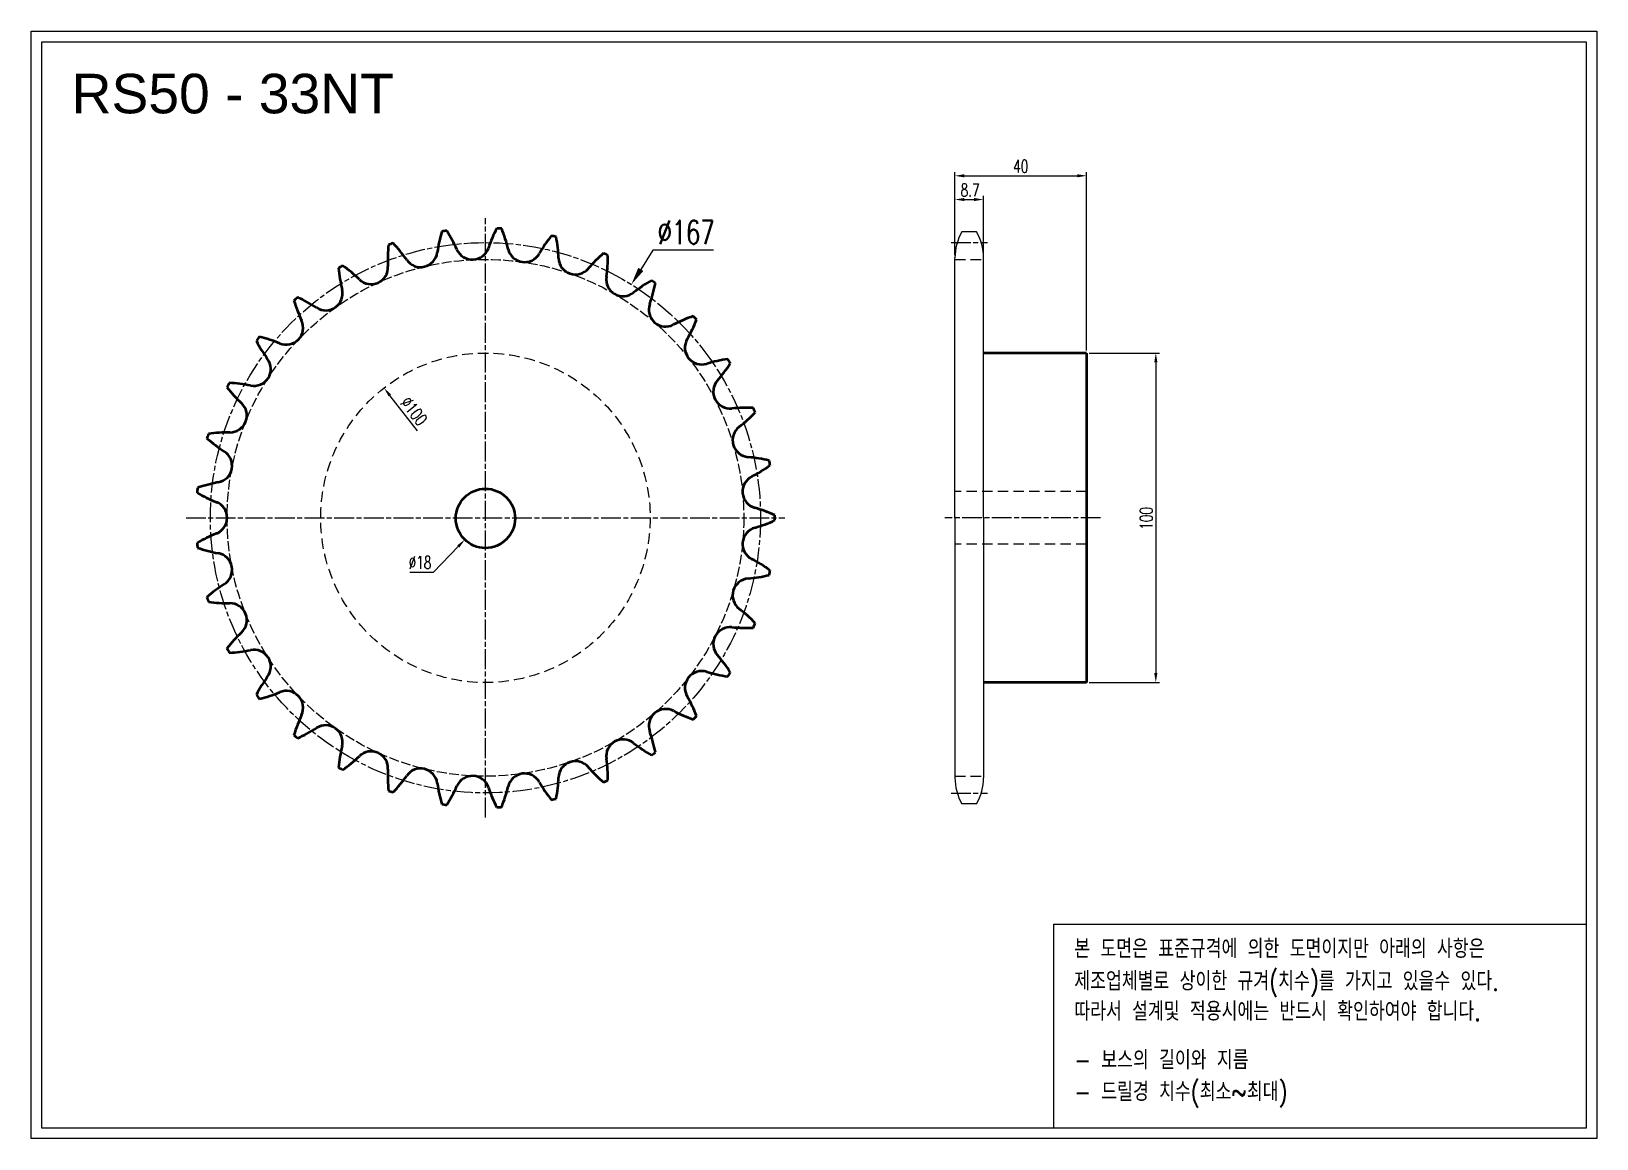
# Model space of a CAD drawing. Header units: millimetres. Extents: x 1973 to 2448, y 1098 to 1434.
import ezdxf

# ---------------------------------------------------------------- set-up
doc = ezdxf.new("R2010")
doc.units = ezdxf.units.MM
for name, pattern in [('AM_ISO02W050', [7.5, 6, -1.5]), ('AM_ISO02W050x2', [3.75, 3, -0.75]), ('AM_ISO08W050', [18, 12, -1.5, 3, -1.5]), ('AM_ISO08W050x2', [9, 6, -0.75, 1.5, -0.75]), ('HIDDEN', [9.525, 6.35, -3.175])]:
    doc.linetypes.add(name, pattern=pattern)
for name, color, linetype, lineweight in [('20', 7, 'Continuous', 50), ('21', 6, 'AM_ISO02W050', 25), ('22', 30, 'AM_ISO08W050', 25), ('VIS', 7, 'Continuous', 50)]:
    doc.layers.add(name, color=color, linetype=linetype, lineweight=lineweight)
doc.layers.add('HL', color=2, linetype='HIDDEN')
doc.layers.add('S-DIM', color=7, linetype='Continuous')
doc.styles.add('HAN', font='ROMANS.shx', dxfattribs={"width": 0.7, "bigfont": 'whgtxt.shx'})
doc.styles.add('HSG', font='SIMPLEX.shx', dxfattribs={"width": 0.7, "bigfont": 'HSG.shx'})
doc.styles.get("Standard").update_dxf_attribs({"font": 'arial.ttf'})
doc.dimstyles.new('APP16', dxfattribs={"dimscale": 3, "dimtxt": 2.4, "dimasz": 1.8, "dimexe": 0.7, "dimexo": 0.5, "dimgap": 0.6, "dimtad": 1, "dimtoh": 1, "dimdec": 1, "dimrnd": 0.01, "dimzin": 9, "dimdsep": 46, "dimtxsty": 'HSG', "dimcen": 0, "dimclrd": 1, "dimclre": 1, "dimclrt": 256, "dimazin": 2, "dimtp": 1, "dimtm": 1, "dimtfac": 0.5, "dimtdec": 1, "dimtofl": 0, "dimtmove": 0, "dimatfit": 3, "dimfxl": 0, "dimtvp": 1, "dimtolj": 2, "dimlwd": -1, "dimlwe": -1, "dimarcsym": 0})
doc.dimstyles.new('APP4', dxfattribs={"dimscale": 1.6, "dimtxt": 2.4, "dimasz": 1.8, "dimexe": 0.7, "dimexo": 0.5, "dimgap": 0.6, "dimtad": 1, "dimtoh": 1, "dimdec": 1, "dimrnd": 0.01, "dimzin": 9, "dimdsep": 46, "dimtxsty": 'HSG', "dimcen": 0, "dimclrd": 1, "dimclre": 1, "dimclrt": 256, "dimazin": 2, "dimtp": 1, "dimtm": 1, "dimtfac": 0.5, "dimtdec": 1, "dimtofl": 0, "dimtmove": 0, "dimatfit": 3, "dimfxl": 0, "dimtvp": 1, "dimtolj": 2, "dimlwd": -1, "dimlwe": -1, "dimarcsym": 0})

# ---------------------------------------------------------------- blocks, each defined once
blk = doc.blocks.new('*D1')
at = {"layer": 'Defpoints', "color": 0, "transparency": 16777216}
for p in [(2155.18, 1356.89), (2066.6, 1215.3)]:
    blk.add_point(p, dxfattribs=at)
at = {"layer": 'S-DIM', "color": 1, "transparency": 16777216}
for p, q in [((2161.72, 1367.34), (2158.04, 1361.47)), ((2180.08, 1367.34), (2161.72, 1367.34))]:
    blk.add_line(p, q, dxfattribs=at)
blk.add_solid([(2157.28, 1361.94), (2158.81, 1360.99), (2155.18, 1356.89)], dxfattribs=at)
at = {"layer": 'S-DIM', "transparency": 16777216, "insert": (2171.8, 1372.74), "char_height": 7.2, "attachment_point": 5, "style": 'HSG'}
blk.add_mtext('\\A2;∅167', dxfattribs=at)
blk = doc.blocks.new('*D2')
at = {"layer": 'Defpoints', "color": 0, "transparency": 16777216}
for p in [(2117.15, 1292.39), (2104.63, 1279.46)]:
    blk.add_point(p, dxfattribs=at)
at = {"layer": 'S-DIM', "color": 1, "transparency": 16777216}
for p, q in [((2095.13, 1269.65), (2102.63, 1277.39)), ((2087.9, 1269.65), (2095.13, 1269.65))]:
    blk.add_line(p, q, dxfattribs=at)
blk.add_solid([(2102.28, 1277.72), (2102.97, 1277.06), (2104.63, 1279.46)], dxfattribs=at)
at = {"layer": 'S-DIM', "transparency": 16777216, "insert": (2091.04, 1272.53), "char_height": 3.84, "attachment_point": 5, "style": 'HSG'}
blk.add_mtext('\\A2;∅18', dxfattribs=at)
blk = doc.blocks.new('*D3')
at = {"layer": 'Defpoints', "color": 0, "transparency": 16777216}
for p in [(2080.1, 1325.49), (2141.68, 1246.7)]:
    blk.add_point(p, dxfattribs=at)
at = {"layer": 'S-DIM', "color": 1, "transparency": 16777216}
blk.add_line((2090.27, 1312.48), (2081.87, 1323.22), dxfattribs=at)
blk.add_solid([(2082.25, 1323.52), (2081.5, 1322.93), (2080.1, 1325.49)], dxfattribs=at)
at = {"layer": 'S-DIM', "transparency": 16777216, "insert": (2089.23, 1318.49), "char_height": 3.84, "attachment_point": 5, "rotation": 308.0109, "style": 'HSG'}
blk.add_mtext('\\A2;∅100', dxfattribs=at)
blk = doc.blocks.new('*D4')
at = {"layer": 'Defpoints', "color": 0, "transparency": 16777216}
for p in [(2262.1, 1382.67), (2253.4, 1364.97), (2262.1, 1364.97)]:
    blk.add_point(p, dxfattribs=at)
at = {"layer": 'S-DIM', "color": 1, "transparency": 16777216}
for p, q in [((2253.4, 1365.77), (2253.4, 1383.79)), ((2262.1, 1365.77), (2262.1, 1383.79)), ((2256.28, 1382.67), (2259.22, 1382.67))]:
    blk.add_line(p, q, dxfattribs=at)
for points in [[(2256.28, 1383.15), (2256.28, 1382.19), (2253.4, 1382.67)], [(2259.22, 1383.15), (2259.22, 1382.19), (2262.1, 1382.67)]]:
    blk.add_solid(points, dxfattribs=at)
at = {"layer": 'S-DIM', "transparency": 16777216, "insert": (2258.01, 1385.55), "char_height": 3.84, "attachment_point": 5, "style": 'HSG'}
blk.add_mtext('\\A2;8.7', dxfattribs=at)
blk = doc.blocks.new('*D5')
at = {"layer": 'Defpoints', "color": 0, "transparency": 16777216}
for p in [(2293.4, 1389.87), (2253.4, 1364.97), (2293.4, 1336.1)]:
    blk.add_point(p, dxfattribs=at)
at = {"layer": 'S-DIM', "color": 1, "transparency": 16777216}
for p, q in [((2253.4, 1365.77), (2253.4, 1390.99)), ((2256.28, 1389.87), (2290.52, 1389.87)), ((2293.4, 1336.9), (2293.4, 1390.99))]:
    blk.add_line(p, q, dxfattribs=at)
for points in [[(2256.28, 1390.35), (2256.28, 1389.39), (2253.4, 1389.87)], [(2290.52, 1390.35), (2290.52, 1389.39), (2293.4, 1389.87)]]:
    blk.add_solid(points, dxfattribs=at)
at = {"layer": 'S-DIM', "transparency": 16777216, "insert": (2273.4, 1392.75), "char_height": 3.84, "attachment_point": 5, "style": 'HSG'}
blk.add_mtext('\\A2;40', dxfattribs=at)
blk = doc.blocks.new('*D6')
at = {"layer": 'Defpoints', "color": 0, "transparency": 16777216}
for p in [(2293.4, 1336.1), (2293.4, 1236.1), (2314.39, 1236.1)]:
    blk.add_point(p, dxfattribs=at)
at = {"layer": 'S-DIM', "color": 1, "transparency": 16777216}
for p, q in [((2294.2, 1336.1), (2315.51, 1336.1)), ((2314.39, 1333.22), (2314.39, 1238.98)), ((2294.2, 1236.1), (2315.51, 1236.1))]:
    blk.add_line(p, q, dxfattribs=at)
for points in [[(2313.91, 1333.22), (2314.87, 1333.22), (2314.39, 1336.1)], [(2313.91, 1238.98), (2314.87, 1238.98), (2314.39, 1236.1)]]:
    blk.add_solid(points, dxfattribs=at)
at = {"layer": 'S-DIM', "transparency": 16777216, "insert": (2311.51, 1285.93), "char_height": 3.84, "attachment_point": 5, "rotation": 90, "style": 'HSG'}
blk.add_mtext('\\A2;100', dxfattribs=at)
blk = doc.blocks.new('*D7')
at = {"layer": 'Defpoints', "color": 0, "transparency": 16777216}
for p in [(2262.1, 1382.67), (2253.4, 1364.97), (2262.1, 1364.97)]:
    blk.add_point(p, dxfattribs=at)
at = {"layer": 'S-DIM', "color": 1, "transparency": 16777216}
for p, q in [((2253.4, 1365.77), (2253.4, 1383.79)), ((2262.1, 1365.77), (2262.1, 1383.79)), ((2256.28, 1382.67), (2259.22, 1382.67))]:
    blk.add_line(p, q, dxfattribs=at)
for points in [[(2256.28, 1383.15), (2256.28, 1382.19), (2253.4, 1382.67)], [(2259.22, 1383.15), (2259.22, 1382.19), (2262.1, 1382.67)]]:
    blk.add_solid(points, dxfattribs=at)
at = {"layer": 'S-DIM', "transparency": 16777216, "insert": (2258.01, 1385.55), "char_height": 3.84, "attachment_point": 5, "style": 'HSG'}
blk.add_mtext('\\A2;8.7', dxfattribs=at)
blk = doc.blocks.new('*D8')
at = {"layer": 'Defpoints', "color": 0, "transparency": 16777216}
for p in [(2293.4, 1389.87), (2253.4, 1364.97), (2293.4, 1336.1)]:
    blk.add_point(p, dxfattribs=at)
at = {"layer": 'S-DIM', "color": 1, "transparency": 16777216}
for p, q in [((2253.4, 1365.77), (2253.4, 1390.99)), ((2256.28, 1389.87), (2290.52, 1389.87)), ((2293.4, 1336.9), (2293.4, 1390.99))]:
    blk.add_line(p, q, dxfattribs=at)
for points in [[(2256.28, 1390.35), (2256.28, 1389.39), (2253.4, 1389.87)], [(2290.52, 1390.35), (2290.52, 1389.39), (2293.4, 1389.87)]]:
    blk.add_solid(points, dxfattribs=at)
at = {"layer": 'S-DIM', "transparency": 16777216, "insert": (2273.4, 1392.75), "char_height": 3.84, "attachment_point": 5, "style": 'HSG'}
blk.add_mtext('\\A2;40', dxfattribs=at)
blk = doc.blocks.new('*D9')
at = {"layer": 'Defpoints', "color": 0, "transparency": 16777216}
for p in [(2293.4, 1336.1), (2293.4, 1236.1), (2314.39, 1236.1)]:
    blk.add_point(p, dxfattribs=at)
at = {"layer": 'S-DIM', "color": 1, "transparency": 16777216}
for p, q in [((2294.2, 1336.1), (2315.51, 1336.1)), ((2314.39, 1333.22), (2314.39, 1238.98)), ((2294.2, 1236.1), (2315.51, 1236.1))]:
    blk.add_line(p, q, dxfattribs=at)
for points in [[(2313.91, 1333.22), (2314.87, 1333.22), (2314.39, 1336.1)], [(2313.91, 1238.98), (2314.87, 1238.98), (2314.39, 1236.1)]]:
    blk.add_solid(points, dxfattribs=at)
at = {"layer": 'S-DIM', "transparency": 16777216, "insert": (2311.51, 1285.93), "char_height": 3.84, "attachment_point": 5, "rotation": 90, "style": 'HSG'}
blk.add_mtext('\\A2;100', dxfattribs=at)

msp = doc.modelspace()

# ---------------------------------------------------------------- linework, layer by layer
for p, q in [((2259.97, 1372.91), (2255.52, 1372.91)), ((2259.97, 1372.91), (2255.52, 1372.91)), ((2253.4, 1286.1), (2253.4, 1364.97)), ((2253.4, 1286.1), (2253.4, 1364.97)), ((2262.1, 1286.1), (2262.1, 1364.97)), ((2262.1, 1286.1), (2262.1, 1364.97)), ((2253.4, 1286.1), (2253.4, 1207.22)), ((2253.4, 1286.1), (2253.4, 1207.22)), ((2262.1, 1286.1), (2262.1, 1207.22)), ((2262.1, 1286.1), (2262.1, 1207.22)), ((2259.97, 1199.28), (2255.52, 1199.28)), ((2259.97, 1199.28), (2255.52, 1199.28))]:
    msp.add_line(p, q)
for points in [[(1973.03, 1433.71), (2448.23, 1433.71), (2448.23, 1097.71), (1973.03, 1097.71)], [(1976.23, 1430.51), (2445.03, 1430.51), (2445.03, 1100.91), (1976.23, 1100.91)]]:
    msp.add_lwpolyline(points, close=True)
at = {"color": 6}
msp.add_lwpolyline([(2283.39, 1162.83), (2445.03, 1162.83), (2445.03, 1100.91), (2283.39, 1100.91)], close=True, dxfattribs=at)
for centre, start, end in [((2269.27, 1364.97), 150, 180), ((2269.27, 1364.97), 150, 180), ((2246.22, 1364.97), 0, 30), ((2246.22, 1364.97), 0, 30), ((2269.27, 1207.22), 180, 210), ((2269.27, 1207.22), 180, 210), ((2246.22, 1207.22), 330, 0), ((2246.22, 1207.22), 330, 0)]:
    msp.add_arc(centre, 15.87, start, end)
at = {"layer": '20'}
for centre, radius, start, end in [((2152.21, 1354.28), 42.67, 152.601, 161.3636), ((2110.89, 1286.1), 87.89, 86.7856, 87.7598), ((2076.24, 1357.9), 42.67, 13.1818, 21.9444), ((2123.91, 1364.75), 42.67, 174.4192, 183.1818), ((2110.89, 1286.1), 87.89, 108.6038, 109.578), ((2052.03, 1339.88), 42.67, 35, 43.7626), ((2138.56, 1360.87), 42.67, 163.5101, 172.2727), ((2110.89, 1286.1), 87.89, 97.6947, 98.6689), ((2063.28, 1350.04), 42.67, 24.0909, 32.8535), ((2164.37, 1345.23), 42.67, 141.6919, 150.4545), ((2110.89, 1286.1), 87.89, 75.8766, 76.8507), ((2090.45, 1363.16), 42.67, 2.2727, 11.0353), ((2091.19, 1367.29), 5.13, 215, 352.2727), ((2106.92, 1369.56), 5.13, 204.0909, 341.3636), ((2122.78, 1368.8), 5.13, 193.1818, 330.4545), ((2138.22, 1365.05), 5.13, 182.2727, 319.5455), ((2174.59, 1334.04), 42.67, 130.7829, 139.5455), ((2110.89, 1286.1), 87.89, 64.9675, 65.9416), ((2105.41, 1365.63), 42.67, 351.3636, 0.1262), ((2110.89, 1286.1), 87.89, 119.5129, 120.4871), ((2108.79, 1365.79), 42.67, 185.3283, 194.0909), ((2042.92, 1327.77), 42.67, 45.9091, 54.6717), ((2076.18, 1362.1), 5.13, 225.9091, 3.1818), ((2152.67, 1358.46), 5.13, 171.3636, 308.6364), ((2062.42, 1354.16), 5.13, 236.8182, 14.0909), ((2182.52, 1321.12), 42.67, 119.8738, 128.6364), ((2120.56, 1365.23), 42.67, 340.4545, 349.2171), ((2110.89, 1286.1), 87.89, 54.0584, 55.0325), ((2110.89, 1286.1), 87.89, 130.422, 131.3962), ((2093.74, 1363.96), 42.67, 196.2374, 205), ((2036.26, 1314.15), 42.67, 56.8182, 65.5808), ((2165.61, 1349.24), 5.13, 160.4545, 297.7273), ((2050.42, 1343.75), 5.13, 247.7273, 25), ((2187.85, 1306.93), 42.67, 108.9647, 117.7273), ((2135.36, 1361.97), 42.67, 329.5455, 338.3081), ((2110.89, 1286.1), 87.89, 43.1493, 44.1234), ((2110.89, 1286.1), 87.89, 141.3311, 142.3053), ((2032.3, 1299.52), 42.67, 67.7273, 76.4899), ((2176.57, 1337.75), 5.13, 149.5455, 286.8182), ((2079.32, 1359.3), 42.67, 207.1465, 215.9091), ((2040.6, 1331.27), 5.13, 258.6364, 35.9091), ((2190.4, 1291.99), 42.67, 98.0556, 106.8182), ((2149.28, 1355.97), 42.67, 318.6364, 327.399), ((2110.89, 1286.1), 87.89, 32.2402, 33.2144), ((2110.89, 1286.1), 87.89, 152.2402, 153.2144), ((2031.18, 1284.4), 42.67, 78.6364, 87.399), ((2185.16, 1324.38), 5.13, 138.6364, 275.9091), ((2066.03, 1352.01), 42.67, 218.0556, 226.8182), ((2033.32, 1317.15), 5.13, 269.5455, 46.8182), ((2190.08, 1276.83), 42.67, 87.1465, 95.9091), ((2161.81, 1347.44), 42.67, 307.7273, 316.4899), ((2110.89, 1286.1), 87.89, 21.3311, 22.3053), ((2110.89, 1286.1), 87.89, 163.1493, 164.1234), ((2032.94, 1269.35), 42.67, 89.5455, 98.3081), ((2191.06, 1309.64), 5.13, 127.7273, 265), ((2054.37, 1342.33), 42.67, 228.9647, 237.7273), ((2028.85, 1301.91), 5.13, 280.4545, 57.7273), ((2186.89, 1262.01), 42.67, 76.2374, 85), ((2110.89, 1286.1), 87.89, 10.422, 11.3962), ((2194.07, 1294.04), 5.13, 116.8182, 254.0909), ((2172.5, 1336.7), 42.67, 296.8182, 305.5808), ((2110.89, 1286.1), 87.89, 174.0584, 175.0325), ((2044.75, 1330.61), 42.67, 239.8738, 248.6364), ((2037.52, 1254.9), 42.67, 100.4545, 109.2171), ((2027.34, 1286.1), 5.13, 291.3636, 68.6364), ((2180.96, 1248.07), 42.67, 65.3283, 74.0909), ((2194.07, 1278.15), 5.13, 105.9091, 243.1818), ((2180.96, 1324.13), 42.67, 285.9091, 294.6717), ((2110.89, 1286.1), 87.89, 359.5129, 0.4871), ((2044.75, 1241.58), 42.67, 111.3636, 120.1262), ((2110.89, 1286.1), 87.89, 184.9675, 185.9416), ((2037.52, 1317.29), 42.67, 250.7829, 259.5455), ((2028.85, 1270.28), 5.13, 302.2727, 79.5455), ((2172.5, 1235.49), 42.67, 54.4192, 63.1818), ((2110.89, 1286.1), 87.89, 348.6038, 349.578), ((2054.37, 1229.86), 42.67, 122.2727, 131.0353), ((2191.06, 1262.56), 5.13, 95, 232.2727), ((2186.89, 1310.18), 42.67, 275, 283.7626), ((2110.89, 1286.1), 87.89, 195.8766, 196.8507), ((2032.94, 1302.84), 42.67, 261.6919, 270.4545), ((2033.32, 1255.04), 5.13, 313.1818, 90.4545), ((2161.81, 1224.75), 42.67, 43.5101, 52.2727), ((2066.03, 1220.18), 42.67, 133.1818, 141.9444), ((2185.16, 1247.81), 5.13, 84.0909, 221.3636), ((2190.08, 1295.36), 42.67, 264.0909, 272.8535), ((2110.89, 1286.1), 87.89, 337.6947, 338.6689), ((2110.89, 1286.1), 87.89, 206.7856, 207.7598), ((2031.18, 1287.79), 42.67, 272.601, 281.3636), ((2040.6, 1240.92), 5.13, 324.0909, 101.3636), ((2149.28, 1216.22), 42.67, 32.601, 41.3636), ((2079.32, 1212.89), 42.67, 144.0909, 152.8535), ((2176.57, 1234.45), 5.13, 73.1818, 210.4545), ((2190.4, 1280.2), 42.67, 253.1818, 261.9444), ((2110.89, 1286.1), 87.89, 326.7856, 327.7598), ((2110.89, 1286.1), 87.89, 217.6947, 218.6689), ((2032.3, 1272.67), 42.67, 283.5101, 292.2727), ((2050.42, 1228.44), 5.13, 335, 112.2727), ((2135.36, 1210.22), 42.67, 21.6919, 30.4545), ((2093.74, 1208.23), 42.67, 155, 163.7626), ((2165.61, 1222.95), 5.13, 62.2727, 199.5455), ((2187.85, 1265.26), 42.67, 242.2727, 251.0353), ((2036.26, 1258.04), 42.67, 294.4192, 303.1818), ((2062.42, 1218.03), 5.13, 345.9091, 123.1818), ((2110.89, 1286.1), 87.89, 315.8766, 316.8507), ((2110.89, 1286.1), 87.89, 228.6038, 229.578), ((2108.79, 1206.4), 42.67, 165.9091, 174.6717), ((2152.67, 1213.74), 5.13, 51.3636, 188.6364), ((2182.52, 1251.08), 42.67, 231.3636, 240.1262), ((2120.56, 1206.96), 42.67, 10.7829, 19.5455), ((2042.92, 1244.43), 42.67, 305.3283, 314.0909), ((2076.18, 1210.09), 5.13, 356.8182, 134.0909), ((2138.22, 1207.14), 5.13, 40.4545, 177.7273), ((2105.41, 1206.56), 42.67, 359.8738, 8.6364), ((2110.89, 1286.1), 87.89, 304.9675, 305.9416), ((2110.89, 1286.1), 87.89, 239.5129, 240.4871), ((2123.91, 1207.44), 42.67, 176.8182, 185.5808), ((2052.03, 1232.32), 42.67, 316.2374, 325), ((2091.19, 1204.9), 5.13, 7.7273, 145), ((2106.92, 1202.64), 5.13, 18.6364, 155.9091), ((2122.78, 1203.39), 5.13, 29.5455, 166.8182), ((2090.45, 1209.03), 42.67, 348.9647, 357.7273), ((2174.59, 1238.15), 42.67, 220.4545, 229.2171), ((2110.89, 1286.1), 87.89, 250.422, 251.3962), ((2138.56, 1211.32), 42.67, 187.7273, 196.4899), ((2063.28, 1222.15), 42.67, 327.1465, 335.9091), ((2152.21, 1217.91), 42.67, 198.6364, 207.399), ((2076.24, 1214.29), 42.67, 338.0556, 346.8182), ((2164.37, 1226.96), 42.67, 209.5455, 218.3081), ((2110.89, 1286.1), 87.89, 294.0584, 295.0325), ((2110.89, 1286.1), 87.89, 261.3311, 262.3053), ((2110.89, 1286.1), 87.89, 272.2402, 273.2144), ((2110.89, 1286.1), 87.89, 283.1493, 284.1234)]:
    msp.add_arc(centre, radius, start, end, dxfattribs=at)
at = {"layer": '21', "linetype": 'AM_ISO02W050x2'}
msp.add_circle((2110.89, 1286.1), 78.42, dxfattribs=at)
at = {"layer": '22', "linetype": 'AM_ISO08W050x2'}
for p, q in [((2110.89, 1195.21), (2110.89, 1376.98)), ((2252.22, 1369.6), (2263.27, 1369.6)), ((2252.22, 1369.6), (2263.27, 1369.6)), ((2020, 1286.1), (2201.78, 1286.1)), ((2297.61, 1286.1), (2250.37, 1286.1)), ((2297.61, 1286.1), (2250.37, 1286.1)), ((2252.22, 1202.59), (2263.27, 1202.59)), ((2252.22, 1202.59), (2263.27, 1202.59))]:
    msp.add_line(p, q, dxfattribs=at)
msp.add_circle((2110.89, 1286.1), 83.5, dxfattribs=at)
at = {"layer": 'HL', "ltscale": 0.5}
for p, q in [((2253.4, 1364.51), (2262.1, 1364.51)), ((2253.4, 1364.51), (2262.1, 1364.51)), ((2293.4, 1294.1), (2253.4, 1294.1)), ((2293.4, 1294.1), (2253.4, 1294.1)), ((2293.4, 1278.1), (2253.4, 1278.1)), ((2293.4, 1278.1), (2253.4, 1278.1)), ((2253.4, 1207.68), (2262.1, 1207.68)), ((2253.4, 1207.68), (2262.1, 1207.68))]:
    msp.add_line(p, q, dxfattribs=at)
msp.add_circle((2110.89, 1286.1), 50, dxfattribs=at)
at = {"layer": 'VIS'}
for p, q in [((2293.4, 1336.1), (2262.1, 1336.1)), ((2293.4, 1336.1), (2262.1, 1336.1)), ((2293.4, 1336.1), (2293.4, 1236.1)), ((2293.4, 1336.1), (2293.4, 1236.1)), ((2293.4, 1236.1), (2262.1, 1236.1)), ((2293.4, 1236.1), (2262.1, 1236.1))]:
    msp.add_line(p, q, dxfattribs=at)
msp.add_circle((2110.89, 1285.93), 9, dxfattribs=at)

# ---------------------------------------------------------------- texts
msp.add_text('RS50 - 33NT', height=12).set_placement((1985.27, 1408.82))
at = {"color": 6, "style": 'HAN', "width": 0.8}
for s, p in [('본 도면은 표준규격에 의한 도면이지만 아래의 사항은', (2289.64, 1152.51)), ('제조업체별로 상이한 규겨(치수)를 가지고 있을수 있다.', (2289.64, 1142.66)), ('따라서 설계및 적용시에는 반드시 확인하여야 합니다.', (2289.64, 1133.51)), ('- 보스의 길이와 지름', (2289.64, 1118.78)), ('- 드릴경 치수(최소~최대)', (2289.64, 1109.1))]:
    msp.add_text(s, height=5.6833, dxfattribs=at).set_placement(p)

# ---------------------------------------------------------------- dimensions: what is measured, and where the dimension line sits
at = {"layer": 'S-DIM', "color": 3}
for picture in ['*D5', '*D8']:
    dim = msp.add_linear_dim(base=(2293.4, 1389.87), p1=(2253.4, 1364.97), p2=(2293.4, 1336.1), dimstyle='APP4', dxfattribs=at)
    dim.commit()
    dim.dimension.update_dxf_attribs({"geometry": picture, "text_midpoint": (2273.4, 1392.75)})
for picture in ['*D4', '*D7']:
    dim = msp.add_linear_dim(base=(2262.1, 1382.67), p1=(2253.4, 1364.97), p2=(2262.1, 1364.97), dimstyle='APP4', dxfattribs=at)
    dim.commit()
    dim.dimension.update_dxf_attribs({"geometry": picture, "text_midpoint": (2258.01, 1382.67), "dimtype": 128})
for p1, p2, dimstyle, picture, middle in [((2066.6, 1215.3), (2155.18, 1356.89), 'APP16', '*D1', (2171.8, 1367.34)), ((2141.68, 1246.7), (2080.1, 1325.49), 'APP4', '*D3', (2086.96, 1316.72)), ((2117.15, 1292.39), (2104.63, 1279.46), 'APP4', '*D2', (2091.04, 1269.65))]:
    dim = msp.add_diameter_dim_2p(p1=p1, p2=p2, dimstyle=dimstyle, dxfattribs=at)
    dim.commit()
    dim.dimension.update_dxf_attribs({"geometry": picture, "text_midpoint": middle, "dimtype": 131})
for picture in ['*D6', '*D9']:
    dim = msp.add_linear_dim(base=(2314.39, 1236.1), p1=(2293.4, 1336.1), p2=(2293.4, 1236.1), angle=90, dimstyle='APP4', dxfattribs=at)
    dim.commit()
    dim.dimension.update_dxf_attribs({"geometry": picture, "text_midpoint": (2314.39, 1285.93), "dimtype": 128})

doc.saveas('drawing.dxf')
